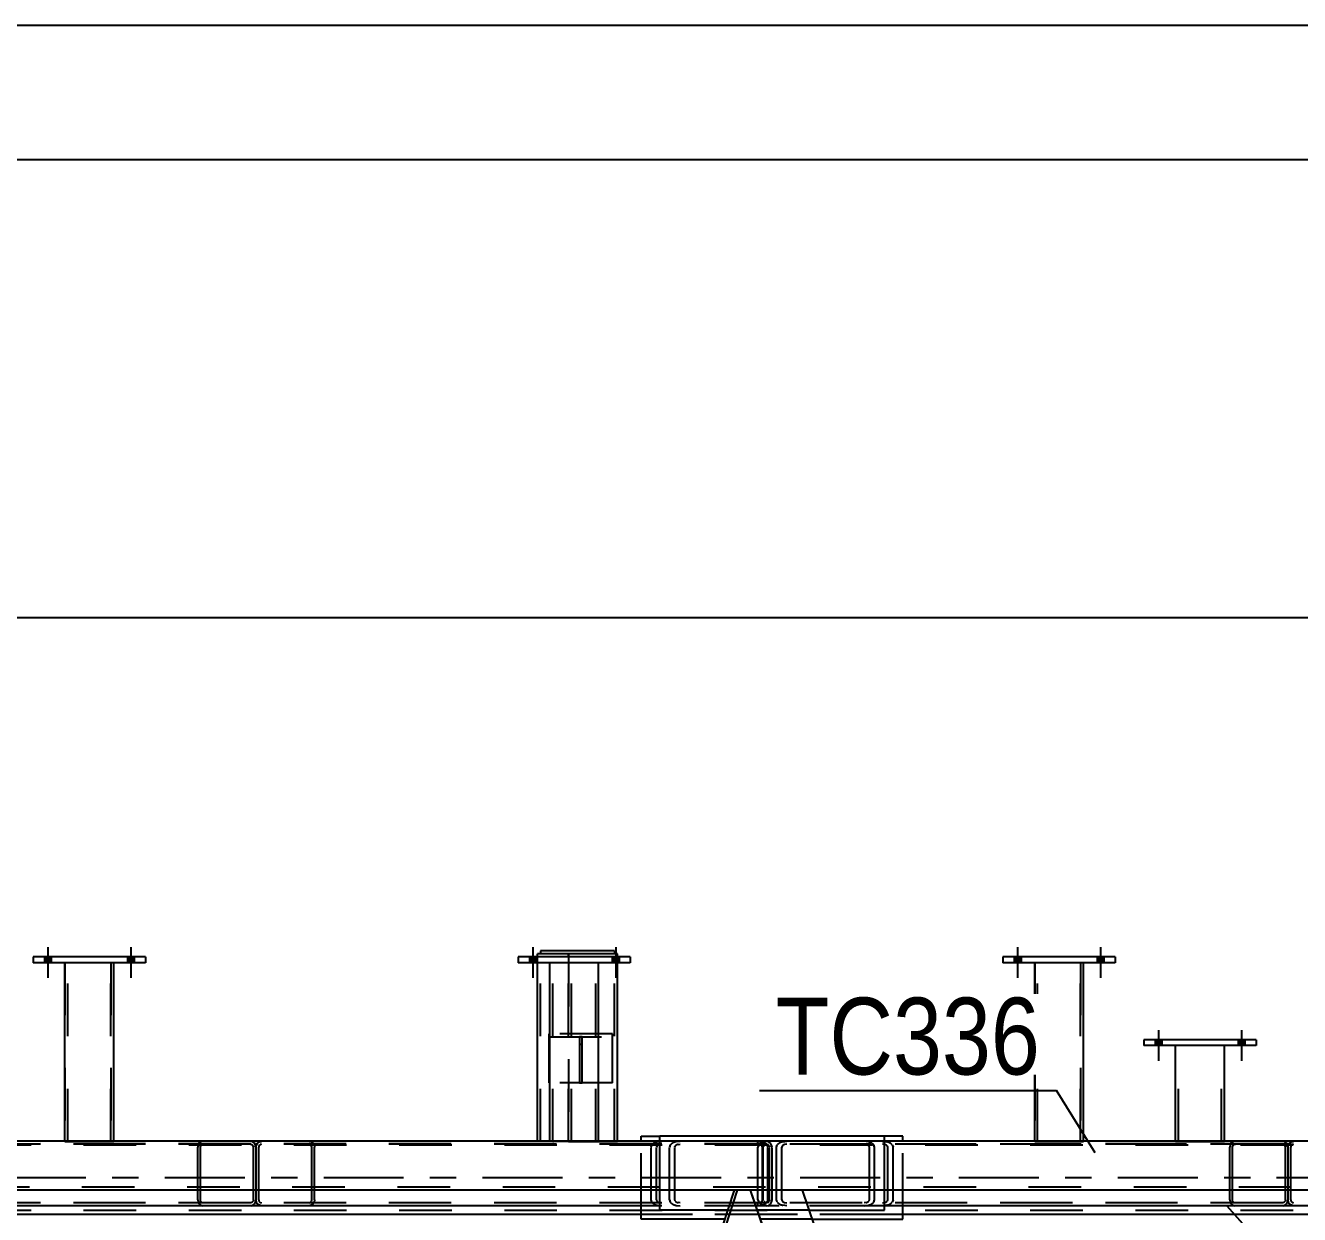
# Model space of a CAD drawing. Header units: millimetres. Extents: x -836 to 353, y -855 to -14.
# Drawn here: x 11.64 to 59.11, y -58.64 to -14.33 of the extents above; entities that cross this region are included whole.
import ezdxf

# ---------------------------------------------------------------- set-up
doc = ezdxf.new("R2010")
doc.units = ezdxf.units.MM
doc.linetypes.add('DXK_LINE_DOT2', pattern=[3.9198, 1.9599, -1.9599])
doc.linetypes.add('DXK_LINE_DOT3', pattern=[5.9187, 2.979, -0.9799, 0.9799, -0.9799])
doc.styles.add('Arial Narrow', font='ARIALN.TTF', dxfattribs={"height": 0.2})

# ---------------------------------------------------------------- blocks, each defined once
blk = doc.blocks.new('Unknown-570393895-1132')
at = {"color": 5, "linetype": 'Continuous'}
for p, q in [((352.622, -14.333), (-836.378, -14.333)), ((347.622, -19.333), (-831.378, -19.333))]:
    blk.add_line(p, q, dxfattribs=at)
blk = doc.blocks.new('Bolt-570393895-10525 - 10523')
at = {"linetype": 'Continuous'}
for points in [[(12.597, -49.036), (12.343, -49.036), (12.343, -49.254), (12.597, -49.254)], [(12.597, -49.036), (12.343, -49.036), (12.343, -49.254), (12.597, -49.254)], [(15.688, -49.036), (15.434, -49.036), (15.434, -49.254), (15.688, -49.254)], [(15.688, -49.036), (15.434, -49.036), (15.434, -49.254), (15.688, -49.254)]]:
    blk.add_hatch(color=1, dxfattribs=at).paths.add_polyline_path(points)
at = {"color": 1, "linetype": 'Continuous'}
for p, q in [((12.47, -48.673), (12.47, -49.818)), ((12.47, -48.673), (12.47, -49.818)), ((15.561, -48.673), (15.561, -49.818)), ((15.561, -48.673), (15.561, -49.818)), ((12.343, -49.036), (12.343, -49.254)), ((12.343, -49.036), (12.343, -49.254)), ((12.597, -49.036), (12.597, -49.254)), ((12.597, -49.036), (12.597, -49.254)), ((15.434, -49.036), (15.434, -49.254)), ((15.434, -49.036), (15.434, -49.254)), ((15.688, -49.036), (15.688, -49.254)), ((15.688, -49.036), (15.688, -49.254))]:
    blk.add_line(p, q, dxfattribs=at)
blk = doc.blocks.new('Bolt-570393895-10526 - 10523')
at = {"linetype": 'Continuous'}
for points in [[(48.735, -49.036), (48.48, -49.036), (48.48, -49.254), (48.735, -49.254)], [(48.735, -49.036), (48.48, -49.036), (48.48, -49.254), (48.735, -49.254)], [(51.826, -49.036), (51.571, -49.036), (51.571, -49.254), (51.826, -49.254)], [(51.826, -49.036), (51.571, -49.036), (51.571, -49.254), (51.826, -49.254)]]:
    blk.add_hatch(color=1, dxfattribs=at).paths.add_polyline_path(points)
at = {"color": 1, "linetype": 'Continuous'}
for p, q in [((48.608, -48.673), (48.608, -49.818)), ((48.608, -48.673), (48.608, -49.818)), ((51.699, -48.673), (51.699, -49.818)), ((51.699, -48.673), (51.699, -49.818)), ((48.48, -49.036), (48.48, -49.254)), ((48.48, -49.036), (48.48, -49.254)), ((48.735, -49.036), (48.735, -49.254)), ((48.735, -49.036), (48.735, -49.254)), ((51.571, -49.036), (51.571, -49.254)), ((51.571, -49.036), (51.571, -49.254)), ((51.826, -49.036), (51.826, -49.254)), ((51.826, -49.036), (51.826, -49.254))]:
    blk.add_line(p, q, dxfattribs=at)
blk = doc.blocks.new('Bolt-570393895-10527 - 10523')
at = {"linetype": 'Continuous'}
for points in [[(30.666, -49.036), (30.412, -49.036), (30.412, -49.254), (30.666, -49.254)], [(30.666, -49.036), (30.412, -49.036), (30.412, -49.254), (30.666, -49.254)], [(33.757, -49.036), (33.503, -49.036), (33.503, -49.254), (33.757, -49.254)], [(33.757, -49.036), (33.503, -49.036), (33.503, -49.254), (33.757, -49.254)]]:
    blk.add_hatch(color=1, dxfattribs=at).paths.add_polyline_path(points)
at = {"color": 1, "linetype": 'Continuous'}
for p, q in [((30.539, -48.673), (30.539, -49.818)), ((30.539, -48.673), (30.539, -49.818)), ((33.63, -48.673), (33.63, -49.818)), ((33.63, -48.673), (33.63, -49.818)), ((30.412, -49.036), (30.412, -49.254)), ((30.412, -49.036), (30.412, -49.254)), ((30.666, -49.036), (30.666, -49.254)), ((30.666, -49.036), (30.666, -49.254)), ((33.503, -49.036), (33.503, -49.254)), ((33.503, -49.036), (33.503, -49.254)), ((33.757, -49.036), (33.757, -49.254)), ((33.757, -49.036), (33.757, -49.254))]:
    blk.add_line(p, q, dxfattribs=at)
blk = doc.blocks.new('Bolt-570393895-10529 - 10523')
at = {"linetype": 'Continuous'}
for points in [[(48.735, -49.036), (48.48, -49.036), (48.48, -49.254), (48.735, -49.254)], [(48.735, -49.036), (48.48, -49.036), (48.48, -49.254), (48.735, -49.254)], [(51.826, -49.036), (51.571, -49.036), (51.571, -49.254), (51.826, -49.254)], [(51.826, -49.036), (51.571, -49.036), (51.571, -49.254), (51.826, -49.254)]]:
    blk.add_hatch(color=1, dxfattribs=at).paths.add_polyline_path(points)
at = {"color": 1, "linetype": 'Continuous'}
for p, q in [((48.608, -48.673), (48.608, -49.818)), ((48.608, -48.673), (48.608, -49.818)), ((51.699, -48.673), (51.699, -49.818)), ((51.699, -48.673), (51.699, -49.818)), ((48.48, -49.036), (48.48, -49.254)), ((48.48, -49.036), (48.48, -49.254)), ((48.735, -49.036), (48.735, -49.254)), ((48.735, -49.036), (48.735, -49.254)), ((51.571, -49.036), (51.571, -49.254)), ((51.571, -49.036), (51.571, -49.254)), ((51.826, -49.036), (51.826, -49.254)), ((51.826, -49.036), (51.826, -49.254))]:
    blk.add_line(p, q, dxfattribs=at)
blk = doc.blocks.new('Bolt-570393895-10538 - 10523')
at = {"linetype": 'Continuous'}
for points in [[(53.985, -52.127), (53.731, -52.127), (53.731, -52.345), (53.985, -52.345)], [(53.985, -52.127), (53.731, -52.127), (53.731, -52.345), (53.985, -52.345)], [(57.076, -52.126), (56.822, -52.126), (56.822, -52.344), (57.076, -52.344)], [(57.076, -52.126), (56.822, -52.126), (56.822, -52.344), (57.076, -52.344)]]:
    blk.add_hatch(color=1, dxfattribs=at).paths.add_polyline_path(points)
at = {"color": 1, "linetype": 'Continuous'}
for p, q in [((53.731, -52.127), (53.731, -52.345)), ((53.731, -52.127), (53.731, -52.345)), ((53.858, -51.763), (53.858, -52.909)), ((53.858, -51.763), (53.858, -52.909)), ((53.985, -52.127), (53.985, -52.345)), ((53.985, -52.127), (53.985, -52.345)), ((56.822, -52.126), (56.822, -52.344)), ((56.822, -52.126), (56.822, -52.344)), ((56.949, -51.763), (56.949, -52.908)), ((56.949, -51.763), (56.949, -52.908)), ((57.076, -52.126), (57.076, -52.344)), ((57.076, -52.126), (57.076, -52.344))]:
    blk.add_line(p, q, dxfattribs=at)
blk = doc.blocks.new('Part-570393895-10619 - 10523')
at = {"color": 7, "linetype": 'DXK_LINE_DOT2'}
for p, q in [((33.511, -51.908), (31.147, -51.908)), ((31.148, -53.727), (31.147, -51.908)), ((31.147, -52.018), (33.511, -52.017)), ((33.511, -53.726), (33.511, -51.908)), ((33.511, -53.726), (31.148, -53.727))]:
    blk.add_line(p, q, dxfattribs=at)
blk = doc.blocks.new('Part-570393895-10573 - 10523')
at = {"color": 7, "linetype": 'DXK_LINE_DOT2'}
for p, q in [((14.924, -49.254), (13.106, -49.254)), ((13.106, -49.254), (13.106, -55.91)), ((13.215, -55.91), (13.215, -49.254)), ((14.815, -49.254), (14.815, -55.91)), ((14.924, -55.91), (14.924, -49.254)), ((13.106, -55.91), (14.924, -55.91))]:
    blk.add_line(p, q, dxfattribs=at)
blk = doc.blocks.new('Part-570393895-10576 - 10523')
at = {"color": 2, "linetype": 'Continuous'}
for p, q in [((16.106, -49.036), (11.924, -49.036)), ((11.924, -49.036), (11.924, -49.254)), ((16.106, -49.254), (11.924, -49.254)), ((16.106, -49.036), (16.106, -49.254))]:
    blk.add_line(p, q, dxfattribs=at)
blk = doc.blocks.new('Part-570393895-10579 - 10523')
at = {"color": 2, "linetype": 'Continuous'}
for p, q in [((13.106, -55.909), (13.106, -49.254)), ((14.924, -55.909), (14.924, -49.254)), ((14.706, -55.91), (13.108, -55.91)), ((14.908, -55.91), (14.706, -55.91)), ((14.923, -55.91), (14.908, -55.91))]:
    blk.add_line(p, q, dxfattribs=at)
at = {"color": 7, "linetype": 'DXK_LINE_DOT2'}
for p, q in [((14.924, -49.254), (13.106, -49.254)), ((13.215, -55.91), (13.215, -49.254)), ((14.815, -55.91), (14.815, -49.254)), ((13.106, -55.91), (13.106, -55.909)), ((13.108, -55.91), (13.106, -55.91)), ((13.106, -55.91), (13.108, -55.91)), ((13.215, -55.91), (13.224, -55.91)), ((13.224, -55.91), (13.241, -55.91)), ((13.241, -55.91), (13.247, -55.91)), ((14.706, -55.91), (14.861, -55.91)), ((14.923, -55.91), (14.924, -55.91)), ((14.924, -55.91), (14.923, -55.91)), ((14.924, -55.909), (14.924, -55.91)), ((14.924, -55.91), (14.924, -55.909))]:
    blk.add_line(p, q, dxfattribs=at)
blk = doc.blocks.new('Part-570393895-10582 - 10523')
at = {"color": 2, "linetype": 'Continuous'}
for p, q in [((33.583, -48.818), (30.83, -48.818)), ((30.83, -48.818), (30.83, -48.927)), ((33.583, -48.818), (33.583, -48.927)), ((31.909, -48.927), (31.874, -48.927))]:
    blk.add_line(p, q, dxfattribs=at)
at = {"color": 7, "linetype": 'DXK_LINE_DOT2'}
for p, q in [((31.874, -48.927), (30.83, -48.927)), ((33.583, -48.927), (31.909, -48.927))]:
    blk.add_line(p, q, dxfattribs=at)
blk = doc.blocks.new('Part-570393895-10585 - 10523')
at = {"color": 2, "linetype": 'Continuous'}
for p, q in [((31.874, -48.927), (30.721, -48.927)), ((30.721, -49.036), (30.721, -48.927)), ((30.721, -55.909), (30.721, -49.254)), ((31.874, -49.036), (31.874, -48.927))]:
    blk.add_line(p, q, dxfattribs=at)
at = {"color": 7, "linetype": 'DXK_LINE_DOT2'}
for p, q in [((30.721, -49.254), (30.721, -49.036)), ((30.83, -55.91), (30.83, -48.927)), ((31.875, -55.91), (31.874, -49.036)), ((30.721, -55.909), (30.721, -55.91)), ((30.721, -55.91), (30.721, -55.909)), ((31.875, -55.91), (30.721, -55.91))]:
    blk.add_line(p, q, dxfattribs=at)
blk = doc.blocks.new('Part-570393895-10588 - 10523')
at = {"color": 2, "linetype": 'Continuous'}
for p, q in [((34.175, -49.036), (29.993, -49.036)), ((29.993, -49.036), (29.993, -49.254)), ((34.175, -49.254), (29.993, -49.254)), ((34.175, -49.036), (34.175, -49.254))]:
    blk.add_line(p, q, dxfattribs=at)
blk = doc.blocks.new('Part-570393895-10606 - 10523')
at = {"color": 7, "linetype": 'DXK_LINE_DOT2'}
for p, q in [((16.106, -49.036), (11.924, -49.036)), ((11.924, -49.036), (11.924, -49.254)), ((16.106, -49.254), (11.924, -49.254)), ((16.106, -49.036), (16.106, -49.254))]:
    blk.add_line(p, q, dxfattribs=at)
blk = doc.blocks.new('Part-570393895-10631 - 10523')
at = {"color": 7, "linetype": 'DXK_LINE_DOT2'}
for p, q in [((31.874, -48.927), (31.875, -55.911)), ((31.891, -48.927), (31.874, -48.927)), ((31.874, -48.927), (31.891, -48.927)), ((31.909, -48.927), (31.891, -48.927)), ((31.891, -48.927), (31.909, -48.927)), ((31.984, -55.911), (31.983, -48.927)), ((33.584, -55.911), (33.583, -48.927)), ((33.692, -49.254), (33.692, -49.036)), ((31.875, -55.911), (33.693, -55.911)), ((33.693, -55.911), (33.693, -55.909)), ((33.693, -55.909), (33.693, -55.911))]:
    blk.add_line(p, q, dxfattribs=at)
at = {"color": 2, "linetype": 'Continuous'}
for p, q in [((33.692, -48.927), (31.909, -48.927)), ((33.692, -49.036), (33.692, -48.927)), ((33.693, -55.909), (33.692, -49.254))]:
    blk.add_line(p, q, dxfattribs=at)
blk = doc.blocks.new('Part-570393895-10703 - 10523')
at = {"color": 2, "linetype": 'Continuous'}
for p, q in [((31.175, -55.909), (31.175, -49.254)), ((32.993, -55.909), (32.993, -49.254)), ((32.775, -55.91), (31.177, -55.91)), ((32.977, -55.91), (32.775, -55.91)), ((32.992, -55.91), (32.977, -55.91))]:
    blk.add_line(p, q, dxfattribs=at)
at = {"color": 7, "linetype": 'DXK_LINE_DOT2'}
for p, q in [((32.993, -49.254), (31.175, -49.254)), ((31.284, -55.91), (31.284, -49.254)), ((32.884, -55.91), (32.884, -49.254)), ((31.175, -55.91), (31.175, -55.909)), ((31.177, -55.91), (31.175, -55.91)), ((31.175, -55.91), (31.177, -55.91)), ((31.284, -55.91), (31.293, -55.91)), ((31.293, -55.91), (31.31, -55.91)), ((31.31, -55.91), (31.316, -55.91)), ((32.775, -55.91), (32.93, -55.91)), ((32.992, -55.91), (32.993, -55.91)), ((32.993, -55.91), (32.992, -55.91)), ((32.993, -55.909), (32.993, -55.91)), ((32.993, -55.91), (32.993, -55.909))]:
    blk.add_line(p, q, dxfattribs=at)
blk = doc.blocks.new('Part-570393895-10706 - 10523')
at = {"color": 7, "linetype": 'DXK_LINE_DOT2'}
for p, q in [((51.062, -49.254), (49.244, -49.254)), ((49.244, -49.254), (49.244, -55.91)), ((49.353, -55.91), (49.353, -49.254)), ((50.953, -49.254), (50.953, -55.91)), ((51.062, -55.91), (51.062, -49.254)), ((49.244, -55.91), (51.062, -55.91))]:
    blk.add_line(p, q, dxfattribs=at)
blk = doc.blocks.new('Part-570393895-10709 - 10523')
at = {"color": 2, "linetype": 'Continuous'}
for p, q in [((52.244, -49.036), (48.062, -49.036)), ((48.062, -49.036), (48.062, -49.254)), ((52.244, -49.254), (48.062, -49.254)), ((52.244, -49.036), (52.244, -49.254))]:
    blk.add_line(p, q, dxfattribs=at)
blk = doc.blocks.new('Part-570393895-10712 - 10523')
at = {"color": 2, "linetype": 'Continuous'}
for p, q in [((49.244, -55.909), (49.244, -49.254)), ((51.062, -55.909), (51.062, -49.254)), ((50.844, -55.91), (49.245, -55.91)), ((51.046, -55.91), (50.844, -55.91)), ((51.061, -55.91), (51.046, -55.91))]:
    blk.add_line(p, q, dxfattribs=at)
at = {"color": 7, "linetype": 'DXK_LINE_DOT2'}
for p, q in [((51.062, -49.254), (49.244, -49.254)), ((49.353, -55.91), (49.353, -49.254)), ((50.953, -55.91), (50.953, -49.254)), ((49.244, -55.91), (49.244, -55.909)), ((49.245, -55.91), (49.244, -55.91)), ((49.244, -55.91), (49.245, -55.91)), ((49.353, -55.91), (49.361, -55.91)), ((49.361, -55.91), (49.379, -55.91)), ((49.379, -55.91), (49.385, -55.91)), ((50.844, -55.91), (50.998, -55.91)), ((51.061, -55.91), (51.062, -55.91)), ((51.062, -55.91), (51.061, -55.91)), ((51.062, -55.909), (51.062, -55.91)), ((51.062, -55.91), (51.062, -55.909))]:
    blk.add_line(p, q, dxfattribs=at)
blk = doc.blocks.new('Part-570393895-10715 - 10523')
at = {"color": 7, "linetype": 'DXK_LINE_DOT2'}
for p, q in [((56.312, -52.344), (54.494, -52.345)), ((54.604, -55.911), (54.603, -52.345)), ((56.204, -55.911), (56.203, -52.344)), ((54.495, -55.909), (54.495, -55.911)), ((54.495, -55.911), (56.313, -55.911)), ((56.313, -55.911), (56.313, -55.909)), ((56.313, -55.909), (56.313, -55.911))]:
    blk.add_line(p, q, dxfattribs=at)
at = {"color": 2, "linetype": 'Continuous'}
for p, q in [((54.495, -55.909), (54.494, -52.345)), ((56.313, -55.909), (56.312, -52.344))]:
    blk.add_line(p, q, dxfattribs=at)
blk = doc.blocks.new('Part-570393895-11199 - 10523')
at = {"color": 2, "linetype": 'Continuous'}
for p, q in [((20.655, -111.575), (38.051, -57.727)), ((38.652, -57.727), (38.051, -57.727)), ((39.21, -59.347), (38.652, -57.727))]:
    blk.add_line(p, q, dxfattribs=at)
at = {"color": 7, "linetype": 'DXK_LINE_DOT2'}
for p, q in [((20.714, -111.747), (38.166, -57.727)), ((38.069, -57.727), (38.051, -57.727))]:
    blk.add_line(p, q, dxfattribs=at)
blk = doc.blocks.new('Part-570393895-10873 - 10523')
at = {"color": 2, "linetype": 'Continuous'}
for p, q in [((38.67, -57.727), (38.652, -57.727)), ((40.432, -57.727), (38.67, -57.727)), ((40.575, -57.727), (40.432, -57.727)), ((40.575, -57.727), (59.113, -111.575))]:
    blk.add_line(p, q, dxfattribs=at)
at = {"color": 7, "linetype": 'DXK_LINE_DOT2'}
for p, q in [((39.328, -59.69), (38.652, -57.727)), ((57.859, -113.183), (38.767, -57.727)), ((59.551, -113.183), (40.46, -57.727)), ((40.557, -57.727), (40.507, -57.727)), ((40.575, -57.727), (40.557, -57.727))]:
    blk.add_line(p, q, dxfattribs=at)
blk = doc.blocks.new('Part-570393895-10899 - 10523')
at = {"color": 7, "linetype": 'DXK_LINE_DOT2'}
for p, q in [((32.385, -52.017), (32.275, -52.017)), ((32.275, -52.017), (32.276, -53.726)), ((32.385, -53.726), (32.385, -52.017)), ((32.275, -52.29), (32.385, -52.29)), ((32.276, -53.726), (32.385, -53.726))]:
    blk.add_line(p, q, dxfattribs=at)
blk = doc.blocks.new('Part-570393895-11030 - 10523')
at = {"color": 7, "linetype": 'DXK_LINE_DOT2'}
for p, q in [((305.764, -56.018), (-28.152, -56.018)), ((305.764, -55.909), (-4.963, -55.909)), ((14.924, -55.909), (13.106, -55.909)), ((32.993, -55.909), (31.175, -55.909)), ((51.062, -55.909), (49.244, -55.909)), ((305.764, -57.618), (-28.152, -57.618)), ((40.575, -57.727), (38.051, -57.727))]:
    blk.add_line(p, q, dxfattribs=at)
at = {"color": 2, "linetype": 'Continuous'}
for p, q in [((13.106, -55.909), (-3.144, -55.909)), ((31.175, -55.909), (14.924, -55.909)), ((49.244, -55.909), (32.993, -55.909)), ((67.313, -55.909), (51.062, -55.909)), ((38.051, -57.727), (2.117, -57.727)), ((76.51, -57.727), (40.575, -57.727))]:
    blk.add_line(p, q, dxfattribs=at)
blk = doc.blocks.new('Bolt-570393895-11096 - 10523')
at = {"linetype": 'Continuous'}
for points in [[(12.597, -49.036), (12.343, -49.036), (12.343, -49.254), (12.597, -49.254)], [(12.597, -49.036), (12.343, -49.036), (12.343, -49.254), (12.597, -49.254)], [(15.688, -49.036), (15.434, -49.036), (15.434, -49.254), (15.688, -49.254)], [(15.688, -49.036), (15.434, -49.036), (15.434, -49.254), (15.688, -49.254)]]:
    blk.add_hatch(color=1, dxfattribs=at).paths.add_polyline_path(points)
at = {"color": 1, "linetype": 'Continuous'}
for p, q in [((12.47, -48.673), (12.47, -49.818)), ((12.47, -48.673), (12.47, -49.818)), ((15.561, -48.673), (15.561, -49.818)), ((15.561, -48.673), (15.561, -49.818)), ((12.343, -49.036), (12.343, -49.254)), ((12.343, -49.036), (12.343, -49.254)), ((12.597, -49.036), (12.597, -49.254)), ((12.597, -49.036), (12.597, -49.254)), ((15.434, -49.036), (15.434, -49.254)), ((15.434, -49.036), (15.434, -49.254)), ((15.688, -49.036), (15.688, -49.254)), ((15.688, -49.036), (15.688, -49.254))]:
    blk.add_line(p, q, dxfattribs=at)
blk = doc.blocks.new('Part-570393895-11104 - 10523')
at = {"color": 7, "linetype": 'DXK_LINE_DOT2'}
for p, q in [((0.868, -55.909), (0.717, -55.926)), ((0.793, -56.027), (0.868, -56.018)), ((38.901, -55.912), (0.868, -55.909)), ((38.901, -56.021), (0.868, -56.018)), ((4.577, -55.926), (4.426, -55.909)), ((4.426, -56.019), (4.502, -56.027)), ((35.192, -55.928), (35.343, -55.912)), ((35.343, -56.021), (35.267, -56.029)), ((38.901, -55.912), (39.052, -55.929)), ((38.976, -56.029), (38.901, -56.021)), ((0.503, -56.044), (0.473, -56.127)), ((0.473, -58.091), (0.473, -56.127)), ((0.671, -56.127), (0.686, -56.086)), ((0.671, -58.091), (0.671, -56.127)), ((4.609, -56.086), (4.624, -56.128)), ((4.624, -58.091), (4.624, -56.128)), ((4.821, -56.128), (4.791, -56.044)), ((4.821, -58.091), (4.821, -56.128)), ((34.948, -56.13), (34.978, -56.046)), ((34.948, -58.094), (34.948, -56.13)), ((35.16, -56.088), (35.145, -56.13)), ((35.145, -58.094), (35.145, -56.13)), ((39.098, -56.13), (39.083, -56.088)), ((39.098, -58.094), (39.098, -56.13)), ((39.266, -56.047), (39.296, -56.13)), ((39.296, -58.094), (39.296, -56.13)), ((0.473, -58.091), (0.503, -58.175)), ((0.686, -58.133), (0.671, -58.091)), ((0.717, -58.293), (0.868, -58.309)), ((0.868, -58.2), (0.793, -58.192)), ((38.901, -58.203), (0.868, -58.2)), ((5.185, -58.31), (0.868, -58.309)), ((4.502, -58.192), (4.426, -58.2)), ((4.426, -58.309), (4.577, -58.293)), ((4.624, -58.091), (4.609, -58.133)), ((4.791, -58.175), (4.821, -58.091)), ((38.901, -58.312), (20.425, -58.311)), ((34.978, -58.177), (34.948, -58.094)), ((35.145, -58.094), (35.16, -58.135)), ((35.343, -58.312), (35.192, -58.295)), ((35.267, -58.194), (35.343, -58.203)), ((38.901, -58.203), (38.976, -58.195)), ((39.052, -58.295), (38.901, -58.312)), ((39.083, -58.136), (39.098, -58.094)), ((39.281, -58.136), (39.266, -58.177)), ((39.296, -58.094), (39.281, -58.136))]:
    blk.add_line(p, q, dxfattribs=at)
at = {"color": 2, "linetype": 'Continuous'}
blk.add_line((20.425, -58.311), (5.185, -58.31), dxfattribs=at)
at = {"color": 7, "linetype": 'DXK_LINE_DOT2'}
for centre, radius, start, end in [((0.779, -56.29), 0.369, 99.5773, 138.2054), ((4.516, -56.29), 0.369, 41.7863, 80.4144), ((35.253, -56.293), 0.369, 99.5773, 138.2054), ((38.991, -56.293), 0.369, 41.7863, 80.4144), ((0.823, -56.209), 0.185, 99.5773, 138.2054), ((4.471, -56.209), 0.185, 41.7863, 80.4144), ((35.298, -56.211), 0.185, 99.5773, 138.2054), ((38.946, -56.212), 0.185, 41.7863, 80.4144), ((0.778, -57.928), 0.369, 221.7863, 260.4144), ((0.823, -58.01), 0.185, 221.7863, 260.4144), ((4.471, -58.01), 0.185, 279.5773, 318.2054), ((4.516, -57.929), 0.369, 279.5773, 318.2054), ((35.253, -57.931), 0.369, 221.7863, 260.4144), ((35.298, -58.012), 0.185, 221.7863, 260.4144), ((38.946, -58.012), 0.185, 279.5773, 318.2054), ((38.99, -57.931), 0.369, 279.5773, 318.2054)]:
    blk.add_arc(centre, radius, start, end, dxfattribs=at)
blk = doc.blocks.new('Part-570393895-11107 - 10523')
at = {"color": 7, "linetype": 'DXK_LINE_DOT2'}
for p, q in [((20.243, -56.045), (20.286, -55.975)), ((20.286, -55.975), (20.35, -55.927)), ((20.35, -55.927), (20.425, -55.911)), ((20.425, -56.02), (20.388, -56.028)), ((39.259, -55.912), (20.425, -55.911)), ((39.259, -56.021), (20.425, -56.02)), ((22.204, -55.911), (22.28, -55.927)), ((22.242, -56.028), (22.204, -56.02)), ((22.28, -55.927), (22.344, -55.975)), ((22.344, -55.975), (22.387, -56.045)), ((36.029, -55.912), (35.878, -55.928)), ((35.954, -56.029), (36.029, -56.021)), ((38.931, -56.021), (38.931, -55.912)), ((39.335, -55.929), (39.259, -55.912)), ((39.259, -56.021), (39.297, -56.029)), ((39.399, -55.976), (39.335, -55.929)), ((39.442, -56.047), (39.399, -55.976)), ((20.228, -56.129), (20.243, -56.045)), ((20.228, -57.727), (20.228, -56.129)), ((20.326, -58.092), (20.327, -56.129)), ((20.334, -56.087), (20.327, -56.129)), ((20.356, -56.052), (20.334, -56.087)), ((20.388, -56.028), (20.356, -56.052)), ((22.274, -56.052), (22.242, -56.028)), ((22.296, -56.087), (22.274, -56.052)), ((22.303, -56.129), (22.296, -56.087)), ((22.303, -58.093), (22.303, -56.129)), ((22.387, -56.045), (22.402, -56.129)), ((22.402, -58.093), (22.402, -56.129)), ((35.664, -56.046), (35.634, -56.13)), ((35.634, -58.094), (35.634, -56.13)), ((35.832, -56.13), (35.847, -56.088)), ((35.832, -58.094), (35.832, -56.13)), ((39.297, -56.029), (39.329, -56.053)), ((39.329, -56.053), (39.35, -56.088)), ((39.35, -56.088), (39.358, -56.13)), ((39.358, -58.094), (39.358, -56.13)), ((39.457, -56.13), (39.442, -56.047)), ((39.457, -58.094), (39.457, -56.13)), ((20.326, -58.092), (20.334, -58.134)), ((20.334, -58.134), (20.355, -58.17)), ((20.355, -58.17), (20.387, -58.193)), ((20.387, -58.193), (20.425, -58.202)), ((39.259, -58.203), (20.425, -58.202)), ((22.204, -58.202), (22.242, -58.193)), ((22.28, -58.294), (22.204, -58.311)), ((22.242, -58.193), (22.274, -58.17)), ((22.274, -58.17), (22.295, -58.134)), ((22.344, -58.247), (22.28, -58.294)), ((22.295, -58.134), (22.303, -58.093)), ((22.387, -58.176), (22.344, -58.247)), ((22.402, -58.093), (22.387, -58.176)), ((39.259, -58.312), (35.27, -58.312)), ((35.634, -58.094), (35.664, -58.177)), ((35.847, -58.135), (35.832, -58.094)), ((35.878, -58.295), (36.029, -58.312)), ((36.029, -58.203), (35.954, -58.194)), ((38.931, -58.312), (38.931, -58.203)), ((39.297, -58.195), (39.259, -58.203)), ((39.259, -58.312), (39.335, -58.295)), ((39.329, -58.171), (39.297, -58.195)), ((39.35, -58.136), (39.329, -58.171)), ((39.335, -58.295), (39.399, -58.248)), ((39.358, -58.094), (39.35, -58.136)), ((39.399, -58.248), (39.442, -58.177)), ((39.442, -58.177), (39.457, -58.094))]:
    blk.add_line(p, q, dxfattribs=at)
at = {"color": 2, "linetype": 'Continuous'}
for p, q in [((20.228, -58.092), (20.228, -57.727)), ((20.243, -58.176), (20.228, -58.092)), ((20.285, -58.247), (20.243, -58.176)), ((20.35, -58.294), (20.285, -58.247)), ((20.425, -58.311), (20.35, -58.294)), ((35.27, -58.312), (20.425, -58.311))]:
    blk.add_line(p, q, dxfattribs=at)
at = {"color": 7, "linetype": 'DXK_LINE_DOT2'}
for centre, radius, start, end in [((35.94, -56.293), 0.369, 99.5773, 138.2054), ((35.984, -56.211), 0.185, 99.5773, 138.2054), ((35.939, -57.931), 0.369, 221.7863, 260.4144), ((35.984, -58.012), 0.185, 221.7863, 260.4144)]:
    blk.add_arc(centre, radius, start, end, dxfattribs=at)
blk = doc.blocks.new('Part-570393895-11129 - 10523')
at = {"color": 7, "linetype": 'DXK_LINE_DOT2'}
for p, q in [((297.987, -55.909), (-26.94, -55.91)), ((297.987, -56.055), (-26.94, -56.055)), ((297.987, -58.491), (-26.94, -58.491)), ((297.987, -58.637), (-3.874, -58.637)), ((44.329, -58.637), (34.584, -58.637))]:
    blk.add_line(p, q, dxfattribs=at)
at = {"color": 7, "linetype": 'DXK_LINE_DOT3'}
blk.add_line((297.987, -57.273), (-26.94, -57.273), dxfattribs=at)
at = {"color": 2, "linetype": 'Continuous'}
for p, q in [((34.584, -58.637), (5.871, -58.637)), ((73.042, -58.637), (44.329, -58.637))]:
    blk.add_line(p, q, dxfattribs=at)
blk = doc.blocks.new('Part-570393895-11161 - 10523')
at = {"color": 7, "linetype": 'DXK_LINE_DOT2'}
for p, q in [((58.701, -56.045), (58.744, -55.975)), ((58.744, -55.975), (58.808, -55.927)), ((58.808, -55.927), (58.884, -55.911)), ((58.884, -56.02), (58.846, -56.028)), ((77.717, -55.912), (58.884, -55.911)), ((77.717, -56.021), (58.884, -56.02)), ((60.7, -56.028), (60.662, -56.02)), ((60.662, -55.911), (60.738, -55.927)), ((60.738, -55.927), (60.802, -55.975)), ((60.802, -55.975), (60.845, -56.045)), ((74.488, -55.912), (74.336, -55.928)), ((74.412, -56.029), (74.488, -56.021)), ((77.389, -56.021), (77.389, -55.912)), ((77.793, -55.929), (77.717, -55.912)), ((77.717, -56.021), (77.755, -56.029)), ((77.857, -55.976), (77.793, -55.929)), ((77.9, -56.047), (77.857, -55.976)), ((58.686, -56.129), (58.701, -56.045)), ((58.686, -57.727), (58.686, -56.129)), ((58.792, -56.087), (58.785, -56.129)), ((58.785, -58.092), (58.785, -56.129)), ((58.814, -56.052), (58.792, -56.087)), ((58.846, -56.028), (58.814, -56.052)), ((60.732, -56.052), (60.7, -56.028)), ((60.754, -56.087), (60.732, -56.052)), ((60.761, -56.129), (60.754, -56.087)), ((60.761, -58.093), (60.761, -56.129)), ((60.845, -56.045), (60.86, -56.129)), ((60.86, -58.093), (60.86, -56.129)), ((74.122, -56.046), (74.092, -56.13)), ((74.092, -58.094), (74.092, -56.13)), ((74.29, -56.13), (74.305, -56.088)), ((74.29, -58.094), (74.29, -56.13)), ((77.755, -56.029), (77.787, -56.053)), ((77.787, -56.053), (77.809, -56.088)), ((77.809, -56.088), (77.816, -56.13)), ((77.816, -58.094), (77.816, -56.13)), ((77.915, -56.13), (77.9, -56.047)), ((77.915, -58.094), (77.915, -56.13)), ((58.785, -58.092), (58.792, -58.134)), ((58.792, -58.134), (58.814, -58.17)), ((58.814, -58.17), (58.846, -58.193)), ((58.846, -58.193), (58.883, -58.202)), ((77.717, -58.203), (58.883, -58.202)), ((60.662, -58.202), (60.7, -58.193)), ((60.738, -58.294), (60.662, -58.311)), ((60.7, -58.193), (60.732, -58.17)), ((60.732, -58.17), (60.754, -58.134)), ((60.802, -58.247), (60.738, -58.294)), ((60.754, -58.134), (60.761, -58.093)), ((60.845, -58.176), (60.802, -58.247)), ((60.86, -58.093), (60.845, -58.176)), ((77.717, -58.312), (73.728, -58.312)), ((74.092, -58.094), (74.122, -58.177)), ((74.305, -58.135), (74.29, -58.094)), ((74.336, -58.295), (74.487, -58.312)), ((74.487, -58.203), (74.412, -58.194)), ((77.389, -58.312), (77.389, -58.203)), ((77.755, -58.195), (77.717, -58.203)), ((77.717, -58.312), (77.793, -58.295)), ((77.787, -58.171), (77.755, -58.195)), ((77.809, -58.136), (77.787, -58.171)), ((77.793, -58.295), (77.857, -58.248)), ((77.816, -58.094), (77.809, -58.136)), ((77.857, -58.248), (77.9, -58.177)), ((77.9, -58.177), (77.915, -58.094))]:
    blk.add_line(p, q, dxfattribs=at)
at = {"color": 2, "linetype": 'Continuous'}
for p, q in [((58.686, -58.092), (58.686, -57.727)), ((58.701, -58.176), (58.686, -58.092)), ((58.744, -58.247), (58.701, -58.176)), ((58.808, -58.294), (58.744, -58.247)), ((58.883, -58.311), (58.808, -58.294)), ((73.728, -58.312), (58.883, -58.311))]:
    blk.add_line(p, q, dxfattribs=at)
at = {"color": 7, "linetype": 'DXK_LINE_DOT2'}
for centre, radius, start, end in [((74.398, -56.293), 0.369, 99.5773, 138.2054), ((74.443, -56.211), 0.185, 99.5773, 138.2054), ((74.398, -57.931), 0.369, 221.7863, 260.4144), ((74.442, -58.012), 0.185, 221.7863, 260.4144)]:
    blk.add_arc(centre, radius, start, end, dxfattribs=at)
blk = doc.blocks.new('Part-570393895-11234 - 10523')
at = {"color": 7, "linetype": 'DXK_LINE_DOT2'}
for p, q in [((39.327, -55.909), (39.175, -55.926)), ((39.251, -56.027), (39.327, -56.018)), ((77.359, -55.912), (39.327, -55.909)), ((77.359, -56.021), (39.327, -56.018)), ((43.036, -55.926), (42.884, -55.909)), ((42.884, -56.019), (42.96, -56.027)), ((73.65, -55.928), (73.801, -55.912)), ((73.801, -56.021), (73.726, -56.029)), ((77.359, -55.912), (77.51, -55.929)), ((77.435, -56.029), (77.359, -56.021)), ((38.961, -56.044), (38.931, -56.127)), ((38.931, -58.091), (38.931, -56.127)), ((39.129, -56.127), (39.144, -56.086)), ((39.129, -58.091), (39.129, -56.127)), ((43.067, -56.086), (43.082, -56.128)), ((43.082, -58.091), (43.082, -56.128)), ((43.28, -56.128), (43.25, -56.044)), ((43.28, -58.091), (43.28, -56.128)), ((73.406, -56.13), (73.436, -56.046)), ((73.406, -58.094), (73.406, -56.13)), ((73.603, -58.094), (73.604, -56.13)), ((73.619, -56.088), (73.604, -56.13)), ((77.557, -56.13), (77.542, -56.088)), ((77.556, -58.094), (77.557, -56.13)), ((77.724, -56.047), (77.754, -56.13)), ((77.754, -58.094), (77.754, -56.13)), ((38.931, -58.091), (38.961, -58.175)), ((39.144, -58.133), (39.129, -58.091)), ((39.175, -58.293), (39.326, -58.309)), ((39.326, -58.2), (39.251, -58.192)), ((77.359, -58.203), (39.326, -58.2)), ((43.643, -58.31), (39.326, -58.309)), ((42.96, -58.192), (42.884, -58.2)), ((42.884, -58.309), (43.035, -58.293)), ((43.082, -58.091), (43.067, -58.133)), ((43.249, -58.175), (43.28, -58.091)), ((77.359, -58.312), (58.883, -58.311)), ((73.436, -58.177), (73.406, -58.094)), ((73.603, -58.094), (73.618, -58.135)), ((73.801, -58.312), (73.65, -58.295)), ((73.725, -58.194), (73.801, -58.203)), ((77.359, -58.203), (77.434, -58.195)), ((77.51, -58.295), (77.359, -58.312)), ((77.541, -58.136), (77.556, -58.094)), ((77.739, -58.136), (77.724, -58.177)), ((77.754, -58.094), (77.739, -58.136))]:
    blk.add_line(p, q, dxfattribs=at)
at = {"color": 2, "linetype": 'Continuous'}
blk.add_line((58.883, -58.311), (43.643, -58.31), dxfattribs=at)
at = {"color": 7, "linetype": 'DXK_LINE_DOT2'}
for centre, radius, start, end in [((39.237, -56.29), 0.369, 99.5773, 138.2054), ((42.974, -56.29), 0.369, 41.7863, 80.4144), ((73.711, -56.293), 0.369, 99.5773, 138.2054), ((77.449, -56.293), 0.369, 41.7863, 80.4144), ((39.282, -56.209), 0.185, 99.5773, 138.2054), ((42.929, -56.209), 0.185, 41.7863, 80.4144), ((73.756, -56.211), 0.185, 99.5773, 138.2054), ((77.404, -56.212), 0.185, 41.7863, 80.4144), ((39.237, -57.928), 0.369, 221.7863, 260.4144), ((39.282, -58.01), 0.185, 221.7863, 260.4144), ((42.929, -58.01), 0.185, 279.5773, 318.2054), ((42.974, -57.929), 0.369, 279.5773, 318.2054), ((73.711, -57.931), 0.369, 221.7863, 260.4144), ((73.756, -58.012), 0.185, 221.7863, 260.4144), ((77.404, -58.012), 0.185, 279.5773, 318.2054), ((77.449, -57.931), 0.369, 279.5773, 318.2054)]:
    blk.add_arc(centre, radius, start, end, dxfattribs=at)
blk = doc.blocks.new('Part-570393895-11349 - 10523')
at = {"color": 2, "linetype": 'Continuous'}
for p, q in [((34.584, -55.909), (34.584, -55.716)), ((34.584, -55.716), (35.27, -55.716)), ((44.33, -55.717), (43.643, -55.717)), ((44.33, -55.909), (44.33, -55.717)), ((34.584, -58.807), (34.584, -58.312)), ((44.329, -58.808), (44.329, -58.31)), ((37.703, -58.807), (34.584, -58.807)), ((40.947, -58.807), (44.329, -58.808))]:
    blk.add_line(p, q, dxfattribs=at)
at = {"color": 7, "linetype": 'DXK_LINE_DOT2'}
for p, q in [((34.584, -58.312), (34.584, -55.909)), ((43.643, -55.717), (35.27, -55.716)), ((44.329, -58.31), (44.33, -55.909)), ((40.947, -58.807), (37.703, -58.807))]:
    blk.add_line(p, q, dxfattribs=at)
blk = doc.blocks.new('Part-570393895-11253 - 10523')
at = {"color": 2, "linetype": 'Continuous'}
for p, q in [((57.494, -52.126), (53.312, -52.127)), ((53.312, -52.127), (53.312, -52.345)), ((57.494, -52.126), (57.494, -52.344)), ((57.494, -52.344), (53.312, -52.345))]:
    blk.add_line(p, q, dxfattribs=at)
blk = doc.blocks.new('Part-570393895-11256 - 10523')
at = {"color": 7, "linetype": 'DXK_LINE_DOT2'}
for p, q in [((39.862, -55.926), (40.013, -55.909)), ((40.013, -56.018), (39.937, -56.027)), ((58.488, -55.911), (40.013, -55.909)), ((58.488, -56.02), (40.013, -56.018)), ((43.571, -55.91), (43.722, -55.926)), ((43.646, -56.027), (43.571, -56.019)), ((56.57, -55.974), (56.527, -56.045)), ((56.634, -55.927), (56.57, -55.974)), ((56.709, -55.91), (56.634, -55.927)), ((56.672, -56.028), (56.709, -56.02)), ((58.564, -55.927), (58.488, -55.911)), ((58.488, -56.02), (58.526, -56.028)), ((58.628, -55.975), (58.564, -55.927)), ((58.671, -56.045), (58.628, -55.975)), ((39.617, -58.091), (39.618, -56.127)), ((39.618, -56.127), (39.648, -56.044)), ((39.83, -56.086), (39.815, -56.127)), ((39.815, -58.091), (39.815, -56.127)), ((43.768, -56.128), (43.753, -56.086)), ((43.768, -58.091), (43.768, -56.128)), ((43.936, -56.044), (43.966, -56.128)), ((43.966, -58.091), (43.966, -56.128)), ((56.527, -56.045), (56.512, -56.129)), ((56.512, -58.092), (56.512, -56.129)), ((56.61, -58.092), (56.611, -56.129)), ((56.611, -56.129), (56.618, -56.087)), ((56.618, -56.087), (56.64, -56.052)), ((56.64, -56.052), (56.672, -56.028)), ((58.526, -56.028), (58.558, -56.052)), ((58.558, -56.052), (58.58, -56.087)), ((58.58, -56.087), (58.587, -56.129)), ((58.587, -58.092), (58.587, -56.129)), ((58.686, -56.129), (58.671, -56.045)), ((58.686, -58.092), (58.686, -56.129)), ((39.633, -58.133), (39.617, -58.091)), ((39.648, -58.175), (39.633, -58.133)), ((39.815, -58.091), (39.83, -58.133)), ((40.013, -58.309), (39.861, -58.293)), ((39.937, -58.192), (40.013, -58.2)), ((58.488, -58.202), (40.013, -58.2)), ((58.488, -58.311), (40.013, -58.309)), ((43.571, -58.2), (43.646, -58.192)), ((43.722, -58.293), (43.571, -58.31)), ((43.753, -58.133), (43.768, -58.091)), ((43.966, -58.091), (43.936, -58.175)), ((56.512, -58.092), (56.527, -58.176)), ((56.527, -58.176), (56.569, -58.247)), ((56.569, -58.247), (56.634, -58.294)), ((56.618, -58.134), (56.61, -58.092)), ((56.639, -58.169), (56.618, -58.134)), ((56.634, -58.294), (56.709, -58.31)), ((56.671, -58.193), (56.639, -58.169)), ((56.709, -58.201), (56.671, -58.193)), ((58.526, -58.193), (58.488, -58.202)), ((58.488, -58.311), (58.564, -58.294)), ((58.558, -58.17), (58.526, -58.193)), ((58.579, -58.134), (58.558, -58.17)), ((58.564, -58.294), (58.628, -58.247)), ((58.587, -58.092), (58.579, -58.134)), ((58.628, -58.247), (58.671, -58.176)), ((58.671, -58.176), (58.686, -58.092))]:
    blk.add_line(p, q, dxfattribs=at)
for centre, radius, start, end in [((39.923, -56.29), 0.369, 99.5773, 138.2054), ((43.66, -56.29), 0.369, 41.7863, 80.4144), ((39.968, -56.209), 0.185, 99.5773, 138.2054), ((43.616, -56.209), 0.185, 41.7863, 80.4144), ((39.923, -57.928), 0.369, 221.7863, 260.4144), ((39.968, -58.01), 0.185, 221.7863, 260.4144), ((43.615, -58.01), 0.185, 279.5773, 318.2054), ((43.66, -57.929), 0.369, 279.5773, 318.2054)]:
    blk.add_arc(centre, radius, start, end, dxfattribs=at)
blk = doc.blocks.new('Part-570393895-11259 - 10523')
at = {"color": 7, "linetype": 'DXK_LINE_DOT2'}
for p, q in [((1.403, -55.926), (1.555, -55.909)), ((1.555, -56.018), (1.479, -56.027)), ((20.03, -55.911), (1.555, -55.909)), ((20.03, -56.02), (1.555, -56.018)), ((5.113, -55.91), (5.264, -55.926)), ((5.188, -56.027), (5.113, -56.019)), ((18.111, -55.974), (18.069, -56.045)), ((18.176, -55.927), (18.111, -55.974)), ((18.251, -55.91), (18.176, -55.927)), ((18.213, -56.028), (18.251, -56.02)), ((20.106, -55.927), (20.03, -55.911)), ((20.03, -56.02), (20.068, -56.028)), ((20.17, -55.975), (20.106, -55.927)), ((20.213, -56.045), (20.17, -55.975)), ((1.159, -56.127), (1.19, -56.044)), ((1.159, -58.091), (1.159, -56.127)), ((1.372, -56.086), (1.357, -56.127)), ((1.357, -58.091), (1.357, -56.127)), ((5.31, -56.128), (5.295, -56.086)), ((5.31, -58.091), (5.31, -56.128)), ((5.478, -56.044), (5.508, -56.128)), ((5.508, -58.091), (5.508, -56.128)), ((18.053, -58.092), (18.054, -56.129)), ((18.069, -56.045), (18.054, -56.129)), ((18.152, -56.129), (18.16, -56.087)), ((18.152, -58.092), (18.152, -56.129)), ((18.16, -56.087), (18.181, -56.052)), ((18.181, -56.052), (18.213, -56.028)), ((20.068, -56.028), (20.1, -56.052)), ((20.1, -56.052), (20.121, -56.087)), ((20.121, -56.087), (20.129, -56.129)), ((20.129, -58.092), (20.129, -56.129)), ((20.228, -56.129), (20.213, -56.045)), ((20.228, -58.092), (20.228, -56.129)), ((1.174, -58.133), (1.159, -58.091)), ((1.189, -58.175), (1.174, -58.133)), ((1.357, -58.091), (1.372, -58.133)), ((1.555, -58.309), (1.403, -58.293)), ((1.479, -58.192), (1.555, -58.2)), ((20.03, -58.202), (1.555, -58.2)), ((20.03, -58.311), (1.555, -58.309)), ((5.112, -58.2), (5.188, -58.192)), ((5.264, -58.293), (5.112, -58.31)), ((5.295, -58.133), (5.31, -58.091)), ((5.508, -58.091), (5.478, -58.175)), ((18.053, -58.092), (18.068, -58.176)), ((18.068, -58.176), (18.111, -58.247)), ((18.111, -58.247), (18.175, -58.294)), ((18.16, -58.134), (18.152, -58.092)), ((18.181, -58.169), (18.16, -58.134)), ((18.175, -58.294), (18.251, -58.31)), ((18.213, -58.193), (18.181, -58.169)), ((18.251, -58.201), (18.213, -58.193)), ((20.068, -58.193), (20.03, -58.202)), ((20.03, -58.311), (20.106, -58.294)), ((20.1, -58.17), (20.068, -58.193)), ((20.121, -58.134), (20.1, -58.17)), ((20.106, -58.294), (20.17, -58.247)), ((20.129, -58.092), (20.121, -58.134)), ((20.17, -58.247), (20.213, -58.176)), ((20.213, -58.176), (20.228, -58.092))]:
    blk.add_line(p, q, dxfattribs=at)
for centre, radius, start, end in [((1.465, -56.29), 0.369, 99.5773, 138.2054), ((5.202, -56.29), 0.369, 41.7863, 80.4144), ((1.51, -56.209), 0.185, 99.5773, 138.2054), ((5.157, -56.209), 0.185, 41.7863, 80.4144), ((1.465, -57.928), 0.369, 221.7863, 260.4144), ((1.51, -58.01), 0.185, 221.7863, 260.4144), ((5.157, -58.01), 0.185, 279.5773, 318.2054), ((5.202, -57.929), 0.369, 279.5773, 318.2054)]:
    blk.add_arc(centre, radius, start, end, dxfattribs=at)
blk = doc.blocks.new('Part-570393895-11298 - 10523')
at = {"color": 2, "linetype": 'Continuous'}
for p, q in [((43.643, -55.717), (35.27, -55.716)), ((35.27, -55.909), (35.27, -55.716)), ((43.643, -55.909), (43.643, -55.717)), ((35.27, -58.48), (35.27, -57.727)), ((43.643, -58.48), (43.643, -57.727)), ((37.808, -58.48), (35.27, -58.48)), ((40.834, -58.48), (43.643, -58.48))]:
    blk.add_line(p, q, dxfattribs=at)
at = {"color": 7, "linetype": 'DXK_LINE_DOT2'}
for p, q in [((35.27, -57.727), (35.27, -55.909)), ((43.643, -57.727), (43.643, -55.909)), ((40.834, -58.48), (37.808, -58.48))]:
    blk.add_line(p, q, dxfattribs=at)
blk = doc.blocks.new('Part-570393895-11373 - 10523')
at = {"color": 7, "linetype": 'DXK_LINE_DOT2'}
for p, q in [((52.244, -49.036), (48.062, -49.036)), ((48.062, -49.036), (48.062, -49.254)), ((52.244, -49.254), (48.062, -49.254)), ((52.244, -49.036), (52.244, -49.254))]:
    blk.add_line(p, q, dxfattribs=at)
blk = doc.blocks.new('StraightDimension-570393895-11544 - 10523')
at = {"color": 7, "linetype": 'Continuous'}
blk.add_line((-28.152, -36.388), (328.882, -36.388), dxfattribs=at)
blk = doc.blocks.new('Mark-570393895-11026 - 10523')
at = {"color": 30, "linetype": 'Continuous'}
for p in [(38.994, -54.02), (51.503, -56.34)]:
    blk.add_line(p, (50.058, -54.02), dxfattribs=at)
at = {"color": 0}
blk.add_wipeout([(49.458, -53.42), (49.458, -50.42), (39.594, -50.42), (39.594, -53.42)], dxfattribs=at)
blk.add_wipeout([(49.458, -53.42), (49.458, -50.42), (39.594, -50.42), (39.594, -53.42)], dxfattribs=at)
at = {"color": 3, "style": 'Arial Narrow'}
blk.add_text('TC336', height=2.8633, dxfattribs=at).set_placement((39.594, -53.42))
blk = doc.blocks.new('Mark-570393895-11125 - 10523')
at = {"color": 30, "linetype": 'Continuous'}
for p, q in [((56.403, -58.311), (61.306, -63.815)), ((61.306, -63.815), (72.37, -63.815))]:
    blk.add_line(p, q, dxfattribs=at)
at = {"color": 0}
blk.add_wipeout([(71.77, -63.215), (71.77, -60.215), (61.906, -60.215), (61.906, -63.215)], dxfattribs=at)
blk.add_wipeout([(71.77, -63.215), (71.77, -60.215), (61.906, -60.215), (61.906, -63.215)], dxfattribs=at)
at = {"color": 3, "style": 'Arial Narrow'}
blk.add_text('TR665', height=2.8633, dxfattribs=at).set_placement((61.906, -63.215))

msp = doc.modelspace()

# ---------------------------------------------------------------- block references
for name in ['Unknown-570393895-1132', 'Bolt-570393895-10525 - 10523', 'Bolt-570393895-11096 - 10523', 'Bolt-570393895-10527 - 10523', 'Part-570393895-10582 - 10523', 'Bolt-570393895-10526 - 10523', 'Bolt-570393895-10529 - 10523', 'Part-570393895-10576 - 10523', 'Part-570393895-10606 - 10523', 'Part-570393895-10573 - 10523', 'Part-570393895-10579 - 10523', 'Part-570393895-10588 - 10523', 'Part-570393895-10585 - 10523', 'Part-570393895-10703 - 10523', 'Part-570393895-10631 - 10523', 'Part-570393895-10709 - 10523', 'Part-570393895-11373 - 10523', 'Part-570393895-10706 - 10523', 'Part-570393895-10712 - 10523', 'Part-570393895-10619 - 10523', 'Part-570393895-10899 - 10523', 'Part-570393895-11253 - 10523', 'Bolt-570393895-10538 - 10523', 'Part-570393895-10715 - 10523', 'Part-570393895-11030 - 10523', 'Part-570393895-11129 - 10523', 'Part-570393895-11104 - 10523', 'Part-570393895-11259 - 10523', 'Part-570393895-11107 - 10523', 'Part-570393895-11349 - 10523', 'Part-570393895-11298 - 10523', 'Part-570393895-11234 - 10523', 'Part-570393895-11256 - 10523', 'Part-570393895-11161 - 10523', 'Part-570393895-11199 - 10523', 'Part-570393895-10873 - 10523']:
    msp.add_blockref(name, (0, 0))

# ---------------------------------------------------------------- next in the draw order: block references
msp.add_blockref('StraightDimension-570393895-11544 - 10523', (0, 0))

# ---------------------------------------------------------------- next in the draw order: block references
for name in ['Mark-570393895-11026 - 10523', 'Mark-570393895-11125 - 10523']:
    msp.add_blockref(name, (0, 0))

doc.saveas('drawing.dxf')
